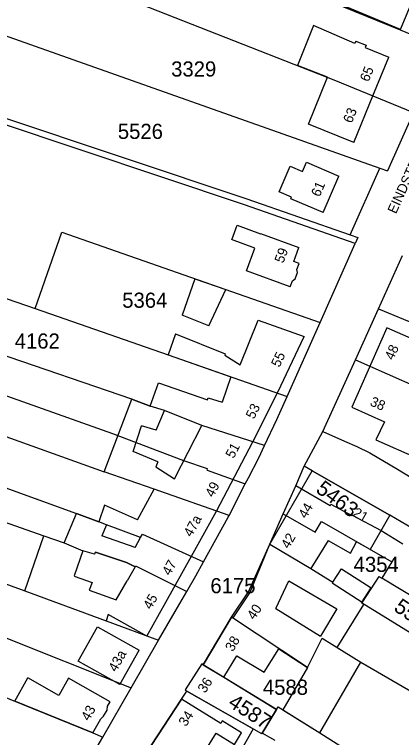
# Model space of a CAD drawing. Extents: x 191922 to 199923, y 328959 to 333350.
# Drawn here: x 196460.8 to 196529.8, y 331607.4 to 331736.4 of the extents above; entities that cross this region are included whole.
import ezdxf

# ---------------------------------------------------------------- set-up
doc = ezdxf.new("R2010")
doc.units = 0
for name, color, linetype in [('enkelbestemming', 7, 'Continuous'), ('Level 6', 7, 'Continuous'), ('maatvoering - maximum aantal wooneenheden', 7, 'Continuous'), ('Maatvoering_symbolen', 7, 'Continuous'), ('recreatiewoning', 7, 'Continuous')]:
    doc.layers.add(name, color=color, linetype=linetype)

msp = doc.modelspace()

# ---------------------------------------------------------------- linework, layer by layer
at = {"layer": 'Level 6'}
for p, q in [((196489.53, 331749.98), (196529.5, 331733.61)), ((196468.21, 331744.18), (196517.98, 331724.6)), ((196452.3, 331735.03), (196525.9, 331708.95)), ((196529.5, 331733.61), (196535.63, 331731.1)), ((196501.79, 331702.43), (196435.32, 331724.63)), ((196517.98, 331724.6), (196524.64, 331721.88)), ((196447.68, 331721.71), (196502.17, 331703.51)), ((196524.64, 331721.88), (196531.91, 331718.9)), ((196531.91, 331718.9), (196527.27, 331708.47)), ((196531.91, 331718.9), (196527.27, 331708.47)), ((196520.62, 331697.04), (196525.9, 331708.95)), ((196520.62, 331697.04), (196525.9, 331708.95)), ((196525.9, 331708.95), (196527.27, 331708.47)), ((196525.9, 331708.95), (196527.27, 331708.47)), ((196502.17, 331703.51), (196520.62, 331697.04)), ((196521.5, 331695.52), (196501.79, 331702.43)), ((196425.82, 331697.41), (196464.48, 331683.91)), ((196464.48, 331683.91), (196469.21, 331697.52)), ((196469.21, 331697.52), (196515.24, 331681.44)), ((196520.62, 331697.04), (196521.97, 331696.57)), ((196520.62, 331697.04), (196521.97, 331696.57)), ((196521.97, 331696.57), (196521.5, 331695.52)), ((196521.97, 331696.57), (196521.5, 331695.52)), ((196515.24, 331681.44), (196521.5, 331695.52)), ((196515.24, 331681.44), (196521.5, 331695.52)), ((196525.64, 331683.86), (196529.95, 331693.39)), ((196481.68, 331667.74), (196422.62, 331687.99)), ((196464.48, 331683.91), (196488.17, 331675.63)), ((196521.53, 331674.79), (196525.64, 331683.86)), ((196525.64, 331683.86), (196549.32, 331673.96)), ((196478.32, 331661.57), (196420.3, 331682.16)), ((196509.36, 331668.23), (196515.24, 331681.44)), ((196509.36, 331668.23), (196515.24, 331681.44)), ((196416.61, 331676.38), (196476.76, 331654.79)), ((196488.17, 331675.63), (196509.36, 331668.23)), ((196515.73, 331661.97), (196521.53, 331674.79)), ((196521.53, 331674.79), (196533.32, 331669.52)), ((196411.99, 331669.14), (196471.81, 331647.34)), ((196484.97, 331666.47), (196481.68, 331667.74)), ((196507.54, 331664.13), (196509.36, 331668.23)), ((196507.54, 331664.13), (196509.36, 331668.23)), ((196487.49, 331665.71), (196484.97, 331666.47)), ((196494.17, 331663.03), (196487.49, 331665.71)), ((196408.54, 331663.74), (196466, 331643.37)), ((196505.34, 331659.5), (196507.54, 331664.13)), ((196505.34, 331659.5), (196507.54, 331664.13)), ((196505.34, 331659.5), (196494.17, 331663.03)), ((196490.95, 331656.74), (196478.32, 331661.57)), ((196512.42, 331655.78), (196515.73, 331661.97)), ((196515.73, 331661.97), (196519.6, 331660.27)), ((196519.6, 331660.27), (196521.76, 331659.31)), ((196504.3, 331657.31), (196505.34, 331659.5)), ((196504.3, 331657.31), (196505.34, 331659.5)), ((196521.76, 331659.31), (196524.11, 331658.16)), ((196502.48, 331653.73), (196504.3, 331657.31)), ((196502.48, 331653.73), (196504.3, 331657.31)), ((196524.11, 331658.16), (196529.06, 331655.27)), ((196379.94, 331656.92), (196481.55, 331616.23)), ((196495.17, 331655.32), (196490.95, 331656.74)), ((196510.91, 331652.31), (196512.42, 331655.78)), ((196513.81, 331654.98), (196512.42, 331655.78)), ((196403.1, 331655.22), (196462.63, 331633.53)), ((196485.69, 331651.67), (196476.76, 331654.79)), ((196495.1, 331655.08), (196495.17, 331655.32)), ((196495.1, 331655.08), (196501.91, 331652.62)), ((196527.68, 331647.06), (196513.81, 331654.98)), ((196529.06, 331655.27), (196534.24, 331652.08)), ((196501.91, 331652.62), (196502.48, 331653.73)), ((196501.91, 331652.62), (196502.48, 331653.73)), ((196499.01, 331647.01), (196501.91, 331652.62)), ((196499.01, 331647.01), (196501.91, 331652.62)), ((196508.68, 331647.28), (196510.91, 331652.31)), ((196517.01, 331648.7), (196510.91, 331652.31)), ((196499.01, 331647.01), (196485.69, 331651.67)), ((196517.01, 331648.7), (196517.18, 331649)), ((196517.18, 331649), (196520.91, 331647)), ((196475.8, 331645.85), (196471.81, 331647.34)), ((196494.49, 331638.76), (196498.85, 331646.69)), ((196494.49, 331638.76), (196498.85, 331646.69)), ((196498.85, 331646.69), (196499.01, 331647.01)), ((196498.85, 331646.69), (196499.01, 331647.01)), ((196506.29, 331641.9), (196508.68, 331647.28)), ((196508.68, 331647.28), (196514.36, 331644)), ((196520.91, 331647), (196520.93, 331647.05)), ((196520.93, 331647.05), (196526.1, 331644.31)), ((196531.68, 331644.66), (196527.68, 331647.06)), ((196477.15, 331645.35), (196475.8, 331645.85)), ((196514.36, 331644), (196515.49, 331645.95)), ((196515.49, 331645.95), (196528, 331638.71)), ((196483.26, 331643.08), (196477.15, 331645.35)), ((196526.1, 331644.31), (196529.97, 331641.93)), ((196466, 331643.37), (196469.63, 331642.12)), ((196483.26, 331643.08), (196483.6, 331643.69)), ((196483.6, 331643.69), (196494.49, 331638.76)), ((196469.63, 331642.12), (196472.98, 331640.67)), ((196502.48, 331633.38), (196506.29, 331641.9)), ((196506.29, 331641.9), (196513.6, 331637.55)), ((196475.06, 331640.1), (196472.98, 331640.67)), ((196475.21, 331640.47), (196475.06, 331640.1)), ((196480.75, 331638.6), (196475.21, 331640.47)), ((196480.75, 331638.6), (196482.26, 331637.86)), ((196482.26, 331637.86), (196482.36, 331638.01)), ((196482.36, 331638.01), (196491.48, 331633.43)), ((196493.1, 331636.21), (196494.49, 331638.76)), ((196493.1, 331636.21), (196494.49, 331638.76)), ((196528, 331638.71), (196526.23, 331635.82)), ((196513.6, 331637.55), (196517.49, 331635.1)), ((196491.48, 331633.43), (196493.1, 331636.21)), ((196491.48, 331633.43), (196493.1, 331636.21)), ((196517.49, 331635.1), (196517.4, 331634.96)), ((196525.7, 331636.14), (196522.72, 331631.51)), ((196525.7, 331636.14), (196526.23, 331635.82)), ((196535.74, 331630.08), (196526.23, 331635.82)), ((196517.4, 331634.96), (196522.72, 331631.51)), ((196462.63, 331633.53), (196477.12, 331628.18)), ((196489.41, 331629.85), (196491.48, 331633.43)), ((196489.41, 331629.85), (196491.48, 331633.43)), ((196499.44, 331628.84), (196502.48, 331633.38)), ((196522.64, 331631.39), (196522.72, 331631.51)), ((196536.06, 331623.12), (196522.64, 331631.39)), ((196486.45, 331624.73), (196489.41, 331629.85)), ((196486.45, 331624.73), (196489.41, 331629.85)), ((196494.43, 331620.38), (196499.44, 331628.84)), ((196512.97, 331619.91), (196499.44, 331628.84)), ((196477.12, 331628.18), (196486.45, 331624.73)), ((196481.55, 331616.23), (196486.45, 331624.73)), ((196481.55, 331616.23), (196486.45, 331624.73)), ((196512.97, 331619.91), (196515.59, 331625.14)), ((196515.59, 331625.14), (196522.51, 331620.82)), ((196494.15, 331620.55), (196491.17, 331615.91)), ((196494.43, 331620.38), (196494.15, 331620.55)), ((196507.49, 331612.37), (196494.43, 331620.38)), ((196515.21, 331608.23), (196522.51, 331620.82)), ((196522.51, 331620.82), (196559.19, 331599.57)), ((196451.46, 331617.67), (196474.73, 331608.21)), ((196476.5, 331607.48), (196481.55, 331616.23)), ((196476.5, 331607.48), (196481.55, 331616.23)), ((196491.17, 331615.91), (196491.52, 331615.68)), ((196490.57, 331614.23), (196491.52, 331615.68)), ((196504.86, 331608.06), (196491.52, 331615.68)), ((196484.1, 331604.42), (196490.57, 331614.23)), ((196504.86, 331608.06), (196507.49, 331612.37)), ((196507.49, 331612.37), (196507.78, 331612.84)), ((196507.78, 331612.84), (196515.21, 331608.23)), ((196474.73, 331608.21), (196476.5, 331607.48)), ((196515.21, 331608.23), (196553.71, 331583.99)), ((196472.54, 331600.63), (196476.5, 331607.48)), ((196472.54, 331600.63), (196476.5, 331607.48))]:
    msp.add_line(p, q, dxfattribs=at)
at = {"layer": 'recreatiewoning'}
for p, q in [((196529.55, 331733.72), (196512.23, 331740.96)), ((196529.55, 331733.72), (196531.17, 331737.56)), ((196514.08, 331734.43), (196511.2, 331727.25)), ((196521.43, 331731.22), (196514.08, 331734.43)), ((196521.59, 331731.63), (196521.43, 331731.22)), ((196521.59, 331731.63), (196523.45, 331730.87)), ((196523.45, 331730.87), (196523.29, 331730.47)), ((196523.29, 331730.47), (196527.46, 331728.77)), ((196524.64, 331721.88), (196527.46, 331728.77)), ((196516.54, 331725.17), (196511.2, 331727.25)), ((196513.16, 331716.81), (196516.54, 331725.17)), ((196521.26, 331713.53), (196524.64, 331721.88)), ((196521.26, 331713.53), (196513.16, 331716.81)), ((196512.11, 331708.36), (196512.82, 331710.02)), ((196512.82, 331710.02), (196518.55, 331707.55)), ((196507.93, 331704.76), (196509.88, 331709.32)), ((196509.88, 331709.32), (196512.11, 331708.36)), ((196515.76, 331701.04), (196518.55, 331707.55)), ((196510.15, 331703.81), (196507.93, 331704.76)), ((196510.03, 331703.5), (196510.15, 331703.81)), ((196515.76, 331701.04), (196510.03, 331703.5)), ((196499.5, 331696.15), (196500.45, 331698.77)), ((196500.45, 331698.77), (196504.6, 331697.25)), ((196504.6, 331697.25), (196504.62, 331697.31)), ((196504.62, 331697.31), (196511.47, 331694.8)), ((196503.62, 331694.71), (196499.45, 331696.26)), ((196502.12, 331690.66), (196503.62, 331694.71)), ((196510.55, 331692.33), (196511.47, 331694.8)), ((196511.5, 331691.97), (196510.55, 331692.33)), ((196511.09, 331690.86), (196511.5, 331691.97)), ((196509.93, 331687.77), (196502.12, 331690.66)), ((196511.23, 331690.34), (196511.09, 331690.86)), ((196492.92, 331689.23), (196490.65, 331682.72)), ((196492.92, 331689.23), (196498.42, 331687.32)), ((196510.8, 331689.2), (196511.23, 331690.34)), ((196509.93, 331687.77), (196510.34, 331688.86)), ((196510.34, 331688.86), (196510.8, 331689.2)), ((196495.41, 331680.83), (196498.42, 331687.32)), ((196495.41, 331680.83), (196490.65, 331682.72)), ((196500.99, 331673.89), (196504.21, 331681.86)), ((196504.21, 331681.86), (196512.39, 331678.9)), ((196527.16, 331680.48), (196520.91, 331666.33)), ((196536.38, 331676.37), (196527.16, 331680.48)), ((196489.49, 331679.42), (196488.17, 331675.63)), ((196489.49, 331679.42), (196498.33, 331675.83)), ((196507.73, 331668.97), (196512.39, 331678.9)), ((196488.17, 331675.63), (196499.36, 331671.72)), ((196498.33, 331675.83), (196498.24, 331675.6)), ((196498.24, 331675.6), (196500.99, 331673.89)), ((196499.36, 331671.72), (196497.78, 331667.19)), ((196484.97, 331666.47), (196486.44, 331670.67)), ((196486.44, 331670.67), (196495.17, 331667.62)), ((196503.25, 331660.16), (196507.73, 331668.97)), ((196476.76, 331654.79), (196481.68, 331667.74)), ((196481.68, 331667.74), (196484.97, 331666.47)), ((196495.17, 331667.62), (196495.31, 331668)), ((196495.31, 331668), (196497.78, 331667.19)), ((196520.91, 331666.33), (196526.74, 331663.72)), ((196486.01, 331662.21), (196487.49, 331665.71)), ((196494.17, 331663.03), (196487.49, 331665.71)), ((196526.74, 331663.72), (196525.2, 331660.48)), ((196481.93, 331658.42), (196483.39, 331662.98)), ((196486.01, 331662.21), (196483.39, 331662.98)), ((196489.29, 331653.51), (196494.17, 331663.03)), ((196496.78, 331647.79), (196503.25, 331660.16)), ((196525.2, 331660.48), (196532.74, 331657.15)), ((196486.33, 331656.58), (196481.93, 331658.42)), ((196486.33, 331656.58), (196485.96, 331655.65)), ((196485.69, 331651.67), (196476.76, 331654.79)), ((196485.96, 331655.65), (196489.29, 331653.51)), ((196506.29, 331641.9), (196513.81, 331654.98)), ((196513.81, 331654.99), (196527.68, 331647.05)), ((196482.68, 331646.23), (196485.69, 331651.67)), ((196476.81, 331648.81), (196475.8, 331645.85)), ((196482.68, 331646.23), (196476.81, 331648.81)), ((196469.63, 331642.12), (196471.81, 331647.34)), ((196471.81, 331647.34), (196475.8, 331645.85)), ((196492.32, 331639.75), (196496.78, 331647.79)), ((196527.68, 331647.05), (196524.15, 331640.94)), ((196477.15, 331645.35), (196476.36, 331643.35)), ((196483.26, 331643.08), (196477.15, 331645.35)), ((196462.63, 331633.53), (196466, 331643.37)), ((196466, 331643.37), (196469.63, 331642.12)), ((196482.28, 331641.29), (196476.36, 331643.35)), ((196482.28, 331641.29), (196483.26, 331643.08)), ((196502.74, 331633.23), (196506.29, 331641.9)), ((196516.7, 331642.51), (196513.6, 331637.55)), ((196516.7, 331642.51), (196520.65, 331640.26)), ((196520.65, 331640.26), (196521.75, 331642.32)), ((196524.15, 331640.94), (196521.75, 331642.32)), ((196472.98, 331640.67), (196471.41, 331636.21)), ((196475.06, 331640.1), (196472.98, 331640.67)), ((196475.06, 331640.1), (196475.21, 331640.47)), ((196475.21, 331640.47), (196480.75, 331638.6)), ((196487.74, 331631.53), (196492.32, 331639.75)), ((196482.26, 331637.86), (196480.75, 331638.6)), ((196482.26, 331637.86), (196480.85, 331635.37)), ((196513.6, 331637.55), (196517.49, 331635.1)), ((196517.49, 331635.1), (196519.05, 331637.49)), ((196519.05, 331637.49), (196524.37, 331634.07)), ((196471.4, 331636.19), (196474.61, 331635.06)), ((196474.61, 331635.06), (196474.11, 331633.65)), ((196478.91, 331631.96), (196480.85, 331635.37)), ((196507.36, 331630.39), (196509.65, 331635.33)), ((196509.65, 331635.33), (196518.21, 331630.32)), ((196522.64, 331631.39), (196524.37, 331634.07)), ((196462.63, 331633.53), (196477.12, 331628.18)), ((196474.11, 331633.65), (196478.91, 331631.96)), ((196499.75, 331628.72), (196502.74, 331633.23)), ((196484.37, 331625.5), (196487.74, 331631.53)), ((196523.05, 331631.14), (196522.64, 331631.39)), ((196507.36, 331630.39), (196515.34, 331625.46)), ((196518.21, 331630.32), (196515.34, 331625.46)), ((196518.27, 331623.47), (196523.05, 331631.14)), ((196477.48, 331629.35), (196477.12, 331628.18)), ((196484.37, 331625.5), (196477.48, 331629.35)), ((196499.44, 331628.84), (196494.43, 331620.38)), ((196472.14, 331620.99), (196475.57, 331627.11)), ((196475.57, 331627.11), (196482.97, 331622.96)), ((196518.27, 331623.47), (196522.51, 331620.82)), ((196479.55, 331616.83), (196482.97, 331622.96)), ((196505.26, 331619.05), (196507.87, 331623.22)), ((196507.87, 331623.22), (196512.97, 331619.91)), ((196479.55, 331616.83), (196472.14, 331620.99)), ((196498.07, 331618.15), (196500.4, 331621.94)), ((196500.4, 331621.94), (196505.26, 331619.05)), ((196494.15, 331620.55), (196491.17, 331615.91)), ((196494.43, 331620.38), (196494.15, 331620.55)), ((196494.43, 331620.38), (196498.07, 331618.15)), ((196512.97, 331619.91), (196508.62, 331612.31)), ((196515.21, 331608.23), (196522.51, 331620.82)), ((196460.83, 331613.86), (196463.13, 331618.04)), ((196468.68, 331614.88), (196463.13, 331618.04)), ((196470.39, 331617.97), (196468.68, 331614.88)), ((196477.8, 331613.76), (196470.39, 331617.97)), ((196498.07, 331618.15), (196507.49, 331612.37)), ((196491.17, 331615.91), (196491.52, 331615.68)), ((196491.52, 331615.68), (196503.34, 331608.93)), ((196474.73, 331608.21), (196460.83, 331613.86)), ((196477.36, 331612.96), (196477.8, 331613.76)), ((196490.57, 331614.23), (196484.1, 331604.42)), ((196497.53, 331609.91), (196490.57, 331614.23)), ((196476.66, 331611.18), (196477.28, 331612.29)), ((196477.28, 331612.29), (196477.36, 331612.96)), ((196507.49, 331612.37), (196504.94, 331608.19)), ((196508.62, 331612.31), (196515.21, 331608.23)), ((196474.73, 331608.21), (196476.17, 331610.75)), ((196476.17, 331610.75), (196476.66, 331611.18)), ((196497.8, 331610.34), (196497.53, 331609.91)), ((196501.25, 331608.2), (196497.8, 331610.34)), ((196494.69, 331604.88), (196496.71, 331608.14)), ((196496.71, 331608.14), (196499.96, 331606.13)), ((196503.34, 331608.93), (196499.33, 331602.01)), ((196499.96, 331606.13), (196501.25, 331608.2)), ((196507.25, 331606.85), (196504.94, 331608.19))]:
    msp.add_line(p, q, dxfattribs=at)

# ---------------------------------------------------------------- texts
at = {"layer": 'enkelbestemming'}
for s, p in [('3329', (196488.7, 331725.3)), ('5526', (196479.2, 331714.17)), ('5364', (196479.98, 331684.05)), ('4162', (196460.82, 331676.77)), ('4354', (196521.22, 331636.93)), ('6175', (196495.69, 331633.13)), ('4588', (196505.05, 331615.01))]:
    msp.add_text(s, height=2.7, dxfattribs=at).set_placement(p)
for s, rotation, p in [('5463', 323.4626, (196514.31, 331651.29)), ('5545', 325.6421, (196528.21, 331630.15)), ('4587', 327.1433, (196498.66, 331613.09))]:
    msp.add_text(s, height=2.7, rotation=rotation, dxfattribs=at).set_placement(p)
at = {"layer": 'maatvoering - maximum aantal wooneenheden'}
for s, rotation, p in [('65', 67.7727, (196523.87, 331724.24)), ('63', 67.9536, (196520.88, 331716.86)), ('61', 66.7713, (196515.16, 331703.71)), ('59', 69.6251, (196508.68, 331691.89)), ('48', 66.1539, (196528.27, 331674.59)), ('55', 64.9485, (196508, 331673.31)), ('38', 335.8978, (196523.99, 331666.7)), ('53', 63.0504, (196503.44, 331664.07)), ('51', 62.4096, (196499.82, 331657.05)), ('49', 62.4096, (196496.19, 331650.11)), ('44', 60.0986, (196512.75, 331646.32)), ('21', 330.2267, (196520.92, 331647.01)), ('47a', 60.9732, (196492.32, 331643.04)), ('42', 60.0986, (196509.66, 331640.94)), ('47', 60.8452, (196488.48, 331636.15)), ('45', 60.8172, (196485.1, 331630.1)), ('40', 56.469, (196503.52, 331628.26)), ('38', 59.3804, (196499.7, 331622.59)), ('43a', 60.8452, (196478.9, 331618.96)), ('36', 57.344, (196494.75, 331615.19)), ('43', 60.5111, (196474.04, 331610.23)), ('34', 56.5962, (196491.34, 331609.23))]:
    msp.add_text(s, height=1.75, rotation=rotation, dxfattribs=at).set_placement(p)
at = {"layer": 'Maatvoering_symbolen'}
msp.add_text('EINDSTRAAT', height=1.75, rotation=65.5371, dxfattribs=at).set_placement((196528.76, 331700.69))

doc.saveas('drawing.dxf')
